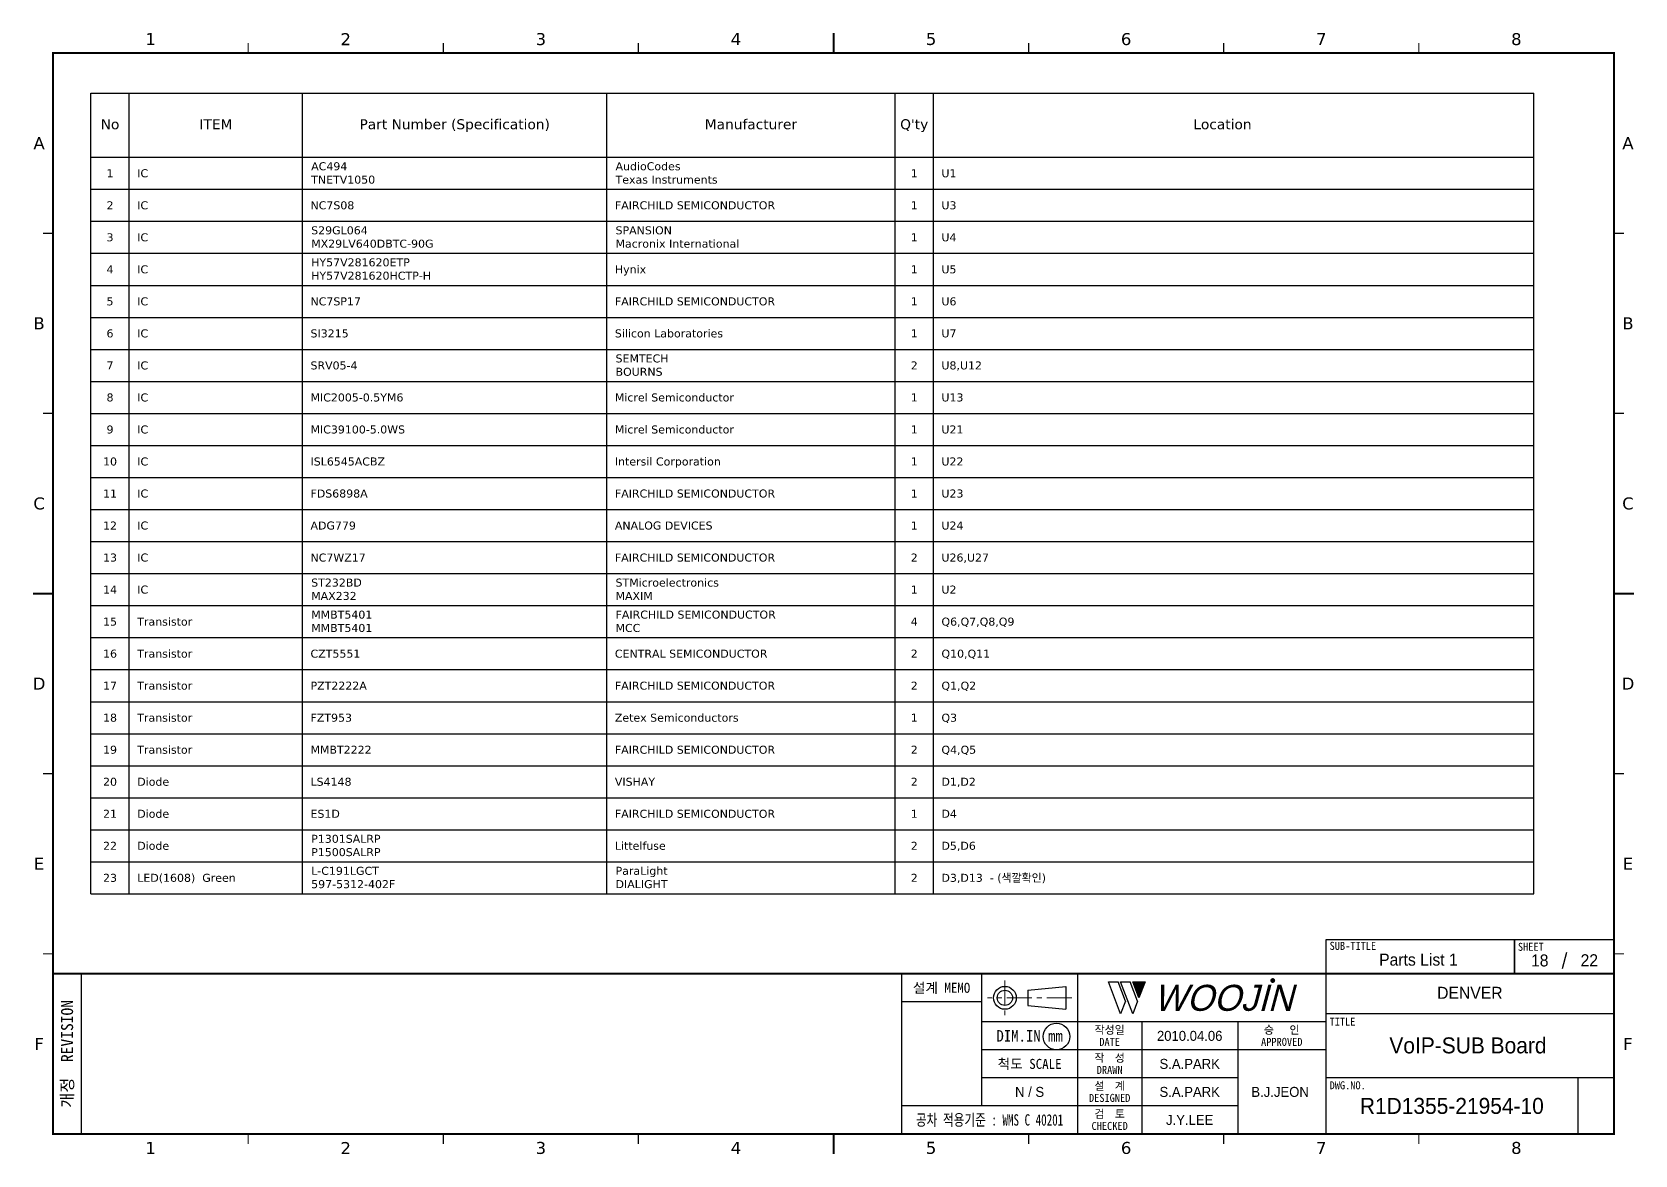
# Model space of a CAD drawing. Extents: x -695 to 953, y -753 to 181.
# Drawn here: x 24.3 to 424.8, y -753.5 to -473 of the extents above; entities that cross this region are included whole.
import ezdxf
from ezdxf.enums import TextEntityAlignment as Align

# ---------------------------------------------------------------- set-up
doc = ezdxf.new("R2010")
doc.units = 0
doc.header["$LTSCALE"] = 5
doc.header["$MEASUREMENT"] = 0
doc.linetypes.add('CENTER', pattern=[2, 1.25, -0.25, 0.25, -0.25])
doc.layers.get('0').update_dxf_attribs({"linetype": 'CONTINUOUS', "lineweight": 25})
doc.layers.add('2', color=2, linetype='CENTER', lineweight=13)
doc.layers.add('4', color=4, linetype='CONTINUOUS', lineweight=18)
for name, color, linetype in [('SHEET', 3, 'CONTINUOUS'), ('문자', 4, 'CONTINUOUS'), ('테두리', 3, 'CONTINUOUS')]:
    doc.layers.add(name, color=color, linetype=linetype)
doc.styles.add('MARK', font='ARLRDBD.TTF')
doc.styles.get("Standard").update_dxf_attribs({"font": 'verdana.ttf'})
doc.styles.add('굴림', font='')
doc.styles.add('굴림체', font='')
doc.styles.get('굴림').set_extended_font_data('Gulim')
doc.styles.get('굴림체').set_extended_font_data('GulimChe')

# ---------------------------------------------------------------- blocks, each defined once
blk = doc.blocks.new('B')
at = {"layer": '문자'}
blk.add_hatch(color=256, dxfattribs=at).paths.add_polyline_path([(13.79, 10), (15.31, 6), (16.84, 10)])
at = {"color": 4, "const_width": 0.6}
blk.add_lwpolyline([(48.46, 10.32, 1), (49.06, 10.32, 1)], format="xyb", close=True, dxfattribs=at)
at = {"layer": '문자'}
for p, q in [((10.73, 2), (7.68, 10)), ((7.68, 10), (10.09, 10)), ((11.94, 5.16), (10.09, 10)), ((10.73, 10), (13.15, 10)), ((13.79, 2), (10.73, 10)), ((14.99, 5.16), (13.15, 10)), ((13.79, 10), (16.84, 10)), ((15.31, 6), (13.79, 10)), ((16.84, 10), (15.31, 6)), ((11.94, 5.16), (10.73, 2)), ((14.99, 5.16), (13.79, 2))]:
    blk.add_line(p, q, dxfattribs=at)
at = {"layer": '문자', "style": 'MARK', "oblique": 15}
blk.add_text('WOOJIN', height=6.5, dxfattribs=at).set_placement((36.4, 6), align=Align.MIDDLE_CENTER)
blk = doc.blocks.new('C')
blk.add_line((15, 285), (15, 285))
at = {"layer": '2'}
for p, q in [((252.83, 53.35), (252.83, 44.65)), ((269.53, 49), (248.48, 49))]:
    blk.add_line(p, q, dxfattribs=at)
at = {"layer": 'SHEET'}
for p, q in [((393.14, 60.3), (392.07, 56.28)), ((22, 55), (22, 15)), ((227, 55), (227, 15)), ((247, 55), (247, 22)), ((271, 55), (271, 15)), ((271, 55), (271, 15)), ((333, 55), (333, 15)), ((247, 48), (227, 48)), ((405, 45), (333, 45)), ((333, 43), (247, 43)), ((287, 43), (287, 15)), ((311, 43), (311, 15)), ((333, 36), (247, 36)), ((311, 29), (247, 29)), ((405, 29), (333, 29)), ((396, 29), (396, 15)), ((311, 22), (227, 22))]:
    blk.add_line(p, q, dxfattribs=at)
at = {"layer": 'SHEET', "color": 4}
for p, q in [((258.53, 50.9), (268.03, 51.85)), ((258.53, 50.9), (258.53, 47.1)), ((268.03, 51.85), (268.03, 46.15)), ((258.53, 47.1), (268.03, 46.15))]:
    blk.add_line(p, q, dxfattribs=at)
at = {"layer": 'SHEET'}
for points in [[(333, 55), (380.19, 55), (380.19, 63.49), (333, 63.49)], [(380.19, 55), (405, 55), (405, 63.49), (380.19, 63.49)]]:
    blk.add_lwpolyline(points, close=True, dxfattribs=at)
at = {"layer": 'SHEET', "color": 4}
for radius in [2.85, 1.9]:
    blk.add_circle((252.83, 49), radius, dxfattribs=at)
at = {"layer": 'SHEET'}
blk.add_circle((265.7, 39.32), 3.32, dxfattribs=at)
at = {"layer": '테두리'}
blk.add_line((405, 285), (405, 15), dxfattribs=at)
for points, const_width in [([(210, 290), (210, 285)], 0.5), ([(15, 285), (15, 15), (405, 15), (405, 285), (15, 285)], 0.5), ([(63.75, 287.5), (63.75, 285)], 0.3), ([(112.5, 287.5), (112.5, 285)], 0.3), ([(161.25, 287.5), (161.25, 285)], 0.3), ([(258.75, 287.5), (258.75, 285)], 0.3), ([(307.5, 287.5), (307.5, 285)], 0.3), ([(356.25, 287.5), (356.25, 285)], 0.3), ([(12.5, 240), (15, 240)], 0.3), ([(407.5, 240), (405, 240)], 0.3), ([(12.5, 195), (15, 195)], 0.3), ([(407.5, 195), (405, 195)], 0.3), ([(10, 150), (15, 150)], 0.5), ([(410, 150), (405, 150)], 0.5), ([(12.5, 105), (15, 105)], 0.3), ([(407.5, 105), (405, 105)], 0.3), ([(12.5, 60), (15, 60)], 0.3), ([(407.5, 60), (405, 60)], 0.3), ([(15, 55), (405, 55)], 0.5), ([(63.75, 12.5), (63.75, 15)], 0.3), ([(112.5, 12.5), (112.5, 15)], 0.3), ([(161.25, 12.5), (161.25, 15)], 0.3), ([(210, 10), (210, 15)], 0.5), ([(258.75, 12.5), (258.75, 15)], 0.3), ([(307.5, 12.5), (307.5, 15)], 0.3), ([(356.25, 12.5), (356.25, 15)], 0.3)]:
    blk.add_lwpolyline(points, dxfattribs=dict(at, const_width=const_width))
blk.add_blockref('B', (271, 43))
at = {"layer": '문자'}
for s, p in [('1', (39.38, 288.5)), ('2', (88.12, 288.5)), ('3', (136.88, 288.5)), ('4', (185.62, 288.5)), ('5', (234.38, 288.5)), ('6', (283.12, 288.5)), ('7', (331.88, 288.5)), ('8', (380.62, 288.5)), ('A', (11.5, 262.5)), ('A', (408.5, 262.5)), ('B', (11.5, 217.5)), ('B', (408.5, 217.5)), ('C', (11.5, 172.5)), ('C', (408.5, 172.5)), ('D', (11.5, 127.5)), ('D', (408.5, 127.5)), ('E', (11.5, 82.5)), ('E', (408.5, 82.5)), ('F', (11.5, 37.5)), ('F', (408.5, 37.5)), ('1', (39.38, 11.5)), ('2', (88.12, 11.5)), ('3', (136.88, 11.5)), ('4', (185.62, 11.5)), ('5', (234.38, 11.5)), ('6', (283.12, 11.5)), ('7', (331.88, 11.5)), ('8', (380.62, 11.5))]:
    blk.add_text(s, height=3, dxfattribs=at).set_placement(p, align=Align.MIDDLE)
at = {"layer": '문자', "style": '굴림체'}
for s, height, p in [('SUB-TITLE', 2, (339.77, 61.98)), ('SHEET', 2, (384.24, 61.74)), ('설계 MEMO', 2.5, (237, 51.5)), ('DIM.IN mm', 2.85, (259, 39.5)), ('작성일', 2, (279, 41)), ('승   인', 2, (322, 41)), ('DATE', 2, (279, 38)), ('APPROVED', 2, (322, 38)), ('척도 SCALE', 2.5, (259, 32.5)), ('작  성', 2, (279, 34)), ('설  계', 2, (279, 27)), ('DRAWN', 2, (279, 31)), ('DESIGNED', 2, (279, 24)), ('검  토', 2, (279, 20)), ('CHECKED', 2, (279, 17))]:
    blk.add_text(s, height=height, dxfattribs=at).set_placement(p, align=Align.MIDDLE_CENTER)
blk.add_text('개정  REVISION', height=3, rotation=90, dxfattribs=at).set_placement((18.5, 35), align=Align.MIDDLE_CENTER)
for s, p in [('TITLE', (333.95, 42.05)), ('DWG.NO.', (333.95, 26.15))]:
    blk.add_text(s, height=2, dxfattribs=at).set_placement(p)
at = {"layer": '문자', "style": '굴림체', "width": 0.75}
blk.add_text('공차 적용기준 : WMS C 40201', height=2.85, dxfattribs=at).set_placement((249, 18.5), align=Align.MIDDLE_CENTER)

msp = doc.modelspace()

# ---------------------------------------------------------------- linework, layer by layer
for p, q in [((39, -488.27), (399.54, -488.27)), ((39, -688.27), (39, -488.27)), ((48.6, -688.27), (48.6, -488.27)), ((91.89, -688.27), (91.89, -488.27)), ((167.94, -688.27), (167.94, -488.27)), ((239.94, -688.27), (239.94, -488.27)), ((249.54, -688.27), (249.54, -488.27)), ((399.54, -688.27), (399.54, -488.27)), ((39, -504.27), (399.54, -504.27)), ((39, -512.27), (399.54, -512.27)), ((39, -520.27), (399.54, -520.27)), ((39, -528.27), (399.54, -528.27)), ((39, -536.27), (399.54, -536.27)), ((39, -544.27), (399.54, -544.27)), ((39, -552.27), (399.54, -552.27)), ((39, -560.27), (399.54, -560.27)), ((39, -568.27), (399.54, -568.27)), ((39, -576.27), (399.54, -576.27)), ((39, -584.27), (399.54, -584.27)), ((39, -592.27), (399.54, -592.27)), ((39, -600.27), (399.54, -600.27)), ((39, -608.27), (399.54, -608.27)), ((39, -616.27), (399.54, -616.27)), ((39, -624.27), (399.54, -624.27)), ((39, -632.27), (399.54, -632.27)), ((39, -640.27), (399.54, -640.27)), ((39, -648.27), (399.54, -648.27)), ((39, -656.27), (399.54, -656.27)), ((39, -664.27), (399.54, -664.27)), ((39, -672.27), (399.54, -672.27)), ((39, -680.27), (399.54, -680.27)), ((39, -688.27), (399.54, -688.27))]:
    msp.add_line(p, q)

# ---------------------------------------------------------------- block references
msp.add_blockref('C', (14.57, -763.25))

# ---------------------------------------------------------------- texts
for s, height, p in [('No', 2.5, (43.8, -497.27)), ('ITEM', 2.5, (70.25, -497.27)), ('Part Number^J(Specification)', 2.5, (129.92, -497.27)), ('Manufacturer', 2.5, (203.94, -497.27)), ("Q'ty", 2.5, (244.74, -497.27)), ('Location', 2.5, (321.75, -497.27)), ('1', 2, (43.8, -509.27)), ('1', 2, (244.74, -509.27)), ('2', 2, (43.8, -517.27)), ('1', 2, (244.74, -517.27)), ('3', 2, (43.8, -525.27)), ('1', 2, (244.74, -525.27)), ('4', 2, (43.8, -533.27)), ('1', 2, (244.74, -533.27)), ('5', 2, (43.8, -541.27)), ('1', 2, (244.74, -541.27)), ('6', 2, (43.8, -549.27)), ('1', 2, (244.74, -549.27)), ('7', 2, (43.8, -557.27)), ('2', 2, (244.74, -557.27)), ('8', 2, (43.8, -565.27)), ('1', 2, (244.74, -565.27)), ('9', 2, (43.8, -573.27)), ('1', 2, (244.74, -573.27)), ('10', 2, (43.8, -581.27)), ('1', 2, (244.74, -581.27)), ('11', 2, (43.8, -589.27)), ('1', 2, (244.74, -589.27)), ('12', 2, (43.8, -597.27)), ('1', 2, (244.74, -597.27)), ('13', 2, (43.8, -605.27)), ('2', 2, (244.74, -605.27)), ('14', 2, (43.8, -613.27)), ('1', 2, (244.74, -613.27)), ('15', 2, (43.8, -621.27)), ('4', 2, (244.74, -621.27)), ('16', 2, (43.8, -629.27)), ('2', 2, (244.74, -629.27)), ('17', 2, (43.8, -637.27)), ('2', 2, (244.74, -637.27)), ('18', 2, (43.8, -645.27)), ('1', 2, (244.74, -645.27)), ('19', 2, (43.8, -653.27)), ('2', 2, (244.74, -653.27)), ('20', 2, (43.8, -661.27)), ('2', 2, (244.74, -661.27)), ('21', 2, (43.8, -669.27)), ('1', 2, (244.74, -669.27)), ('22', 2, (43.8, -677.27)), ('2', 2, (244.74, -677.27)), ('23', 2, (43.8, -685.27)), ('2', 2, (244.74, -685.27))]:
    msp.add_text(s, height=height).set_placement(p, align=Align.CENTER)
for s, p in [('IC', (50.6, -509.27)), ('U1', (251.54, -509.27)), ('IC', (50.6, -517.27)), ('NC7S08', (93.89, -517.27)), ('FAIRCHILD SEMICONDUCTOR', (169.94, -517.27)), ('U3', (251.54, -517.27)), ('IC', (50.6, -525.27)), ('U4', (251.54, -525.27)), ('IC', (50.6, -533.27)), ('Hynix', (169.94, -533.27)), ('U5', (251.54, -533.27)), ('IC', (50.6, -541.27)), ('NC7SP17', (93.89, -541.27)), ('FAIRCHILD SEMICONDUCTOR', (169.94, -541.27)), ('U6', (251.54, -541.27)), ('IC', (50.6, -549.27)), ('SI3215', (93.89, -549.27)), ('Silicon Laboratories', (169.94, -549.27)), ('U7', (251.54, -549.27)), ('IC', (50.6, -557.27)), ('SRV05-4', (93.89, -557.27)), ('U8,U12', (251.54, -557.27)), ('IC', (50.6, -565.27)), ('MIC2005-0.5YM6', (93.89, -565.27)), ('Micrel Semiconductor', (169.94, -565.27)), ('U13', (251.54, -565.27)), ('IC', (50.6, -573.27)), ('MIC39100-5.0WS', (93.89, -573.27)), ('Micrel Semiconductor', (169.94, -573.27)), ('U21', (251.54, -573.27)), ('IC', (50.6, -581.27)), ('ISL6545ACBZ', (93.89, -581.27)), ('Intersil Corporation', (169.94, -581.27)), ('U22', (251.54, -581.27)), ('IC', (50.6, -589.27)), ('FDS6898A', (93.89, -589.27)), ('FAIRCHILD SEMICONDUCTOR', (169.94, -589.27)), ('U23', (251.54, -589.27)), ('IC', (50.6, -597.27)), ('ADG779', (93.89, -597.27)), ('ANALOG DEVICES', (169.94, -597.27)), ('U24', (251.54, -597.27)), ('IC', (50.6, -605.27)), ('NC7WZ17', (93.89, -605.27)), ('FAIRCHILD SEMICONDUCTOR', (169.94, -605.27)), ('U26,U27', (251.54, -605.27)), ('IC', (50.6, -613.27)), ('U2', (251.54, -613.27)), ('Transistor', (50.6, -621.27)), ('Q6,Q7,Q8,Q9', (251.54, -621.27)), ('Transistor', (50.6, -629.27)), ('CZT5551', (93.89, -629.27)), ('CENTRAL SEMICONDUCTOR', (169.94, -629.27)), ('Q10,Q11', (251.54, -629.27)), ('Transistor', (50.6, -637.27)), ('PZT2222A', (93.89, -637.27)), ('FAIRCHILD SEMICONDUCTOR', (169.94, -637.27)), ('Q1,Q2', (251.54, -637.27)), ('Transistor', (50.6, -645.27)), ('FZT953', (93.89, -645.27)), ('Zetex Semiconductors', (169.94, -645.27)), ('Q3', (251.54, -645.27)), ('Transistor', (50.6, -653.27)), ('MMBT2222', (93.89, -653.27)), ('FAIRCHILD SEMICONDUCTOR', (169.94, -653.27)), ('Q4,Q5', (251.54, -653.27)), ('Diode', (50.6, -661.27)), ('LS4148', (93.89, -661.27)), ('VISHAY', (169.94, -661.27)), ('D1,D2', (251.54, -661.27)), ('Diode', (50.6, -669.27)), ('ES1D', (93.89, -669.27)), ('FAIRCHILD SEMICONDUCTOR', (169.94, -669.27)), ('D4', (251.54, -669.27)), ('Diode', (50.6, -677.27)), ('Littelfuse', (169.94, -677.27)), ('D5,D6', (251.54, -677.27)), ('LED(1608) ^JGreen', (50.6, -685.27)), ('D3,D13  - (색깔확인)', (251.54, -685.27))]:
    msp.add_text(s, height=2).set_placement(p)
at = {"color": 4, "style": '굴림'}
for s, p in [('2010.04.06', (313.57, -723.75)), ('S.A.PARK', (313.57, -730.75)), ('S.A.PARK', (313.57, -737.75)), ('B.J.JEON', (336.16, -737.75)), ('J.Y.LEE', (313.57, -744.75))]:
    msp.add_text(s, height=2.5, dxfattribs=at).set_placement(p, align=Align.MIDDLE_CENTER)
at = {"char_height": 2, "attachment_point": 1}
for s, insert, width in [('AC494^JTNETV1050', (94.06, -505.52), 27.5917), ('AudioCodes^JTexas Instruments', (170.11, -505.52), 44.6017), ('S29GL064^JMX29LV640DBTC-90G', (94.06, -521.52), 47.6145), ('SPANSION^JMacronix International', (170.11, -521.52), 48.3318), ('HY57V281620ETP^JHY57V281620HCTP-H', (94.06, -529.52), 57.4063), ('SEMTECH^JBOURNS', (170.11, -553.52), 27.7797), ('ST232BD^JMAX232', (94.06, -609.52), 26.6407), ('STMicroelectronics^JMAXIM', (170.11, -609.52), 37.6333), ('MMBT5401^JMMBT5401', (94.06, -617.52), 32.7952), ('FAIRCHILD SEMICONDUCTOR^JMCC', (170.11, -617.52), 50.0766), ('P1301SALRP^JP1500SALRP', (94.06, -673.52), 37.6158), ('L-C191LGCT^J597-5312-402F', (94.06, -681.52), 41.4224), ('ParaLight^JDIALIGHT', (170.11, -681.52), 29.366)]:
    msp.add_mtext(s, dxfattribs=dict(at, insert=insert, width=width))
at = {"layer": '4', "style": '굴림'}
for s, p in [('Parts List 1', (370.72, -704.71)), ('18', (401.03, -704.92)), ('22', (413.42, -704.86)), ('DENVER', (383.57, -713))]:
    msp.add_text(s, height=3, dxfattribs=at).set_placement(p, align=Align.MIDDLE_CENTER)
at = {"layer": '문자', "style": '굴림'}
for s, height, p in [('VoIP-SUB Board', 4, (383.09, -726.13)), ('N / S', 2.5, (273.57, -737.75)), ('R1D1355-21954-10', 4, (379.07, -741.25))]:
    msp.add_text(s, height=height, dxfattribs=at).set_placement(p, align=Align.MIDDLE_CENTER)

doc.saveas('drawing.dxf')
